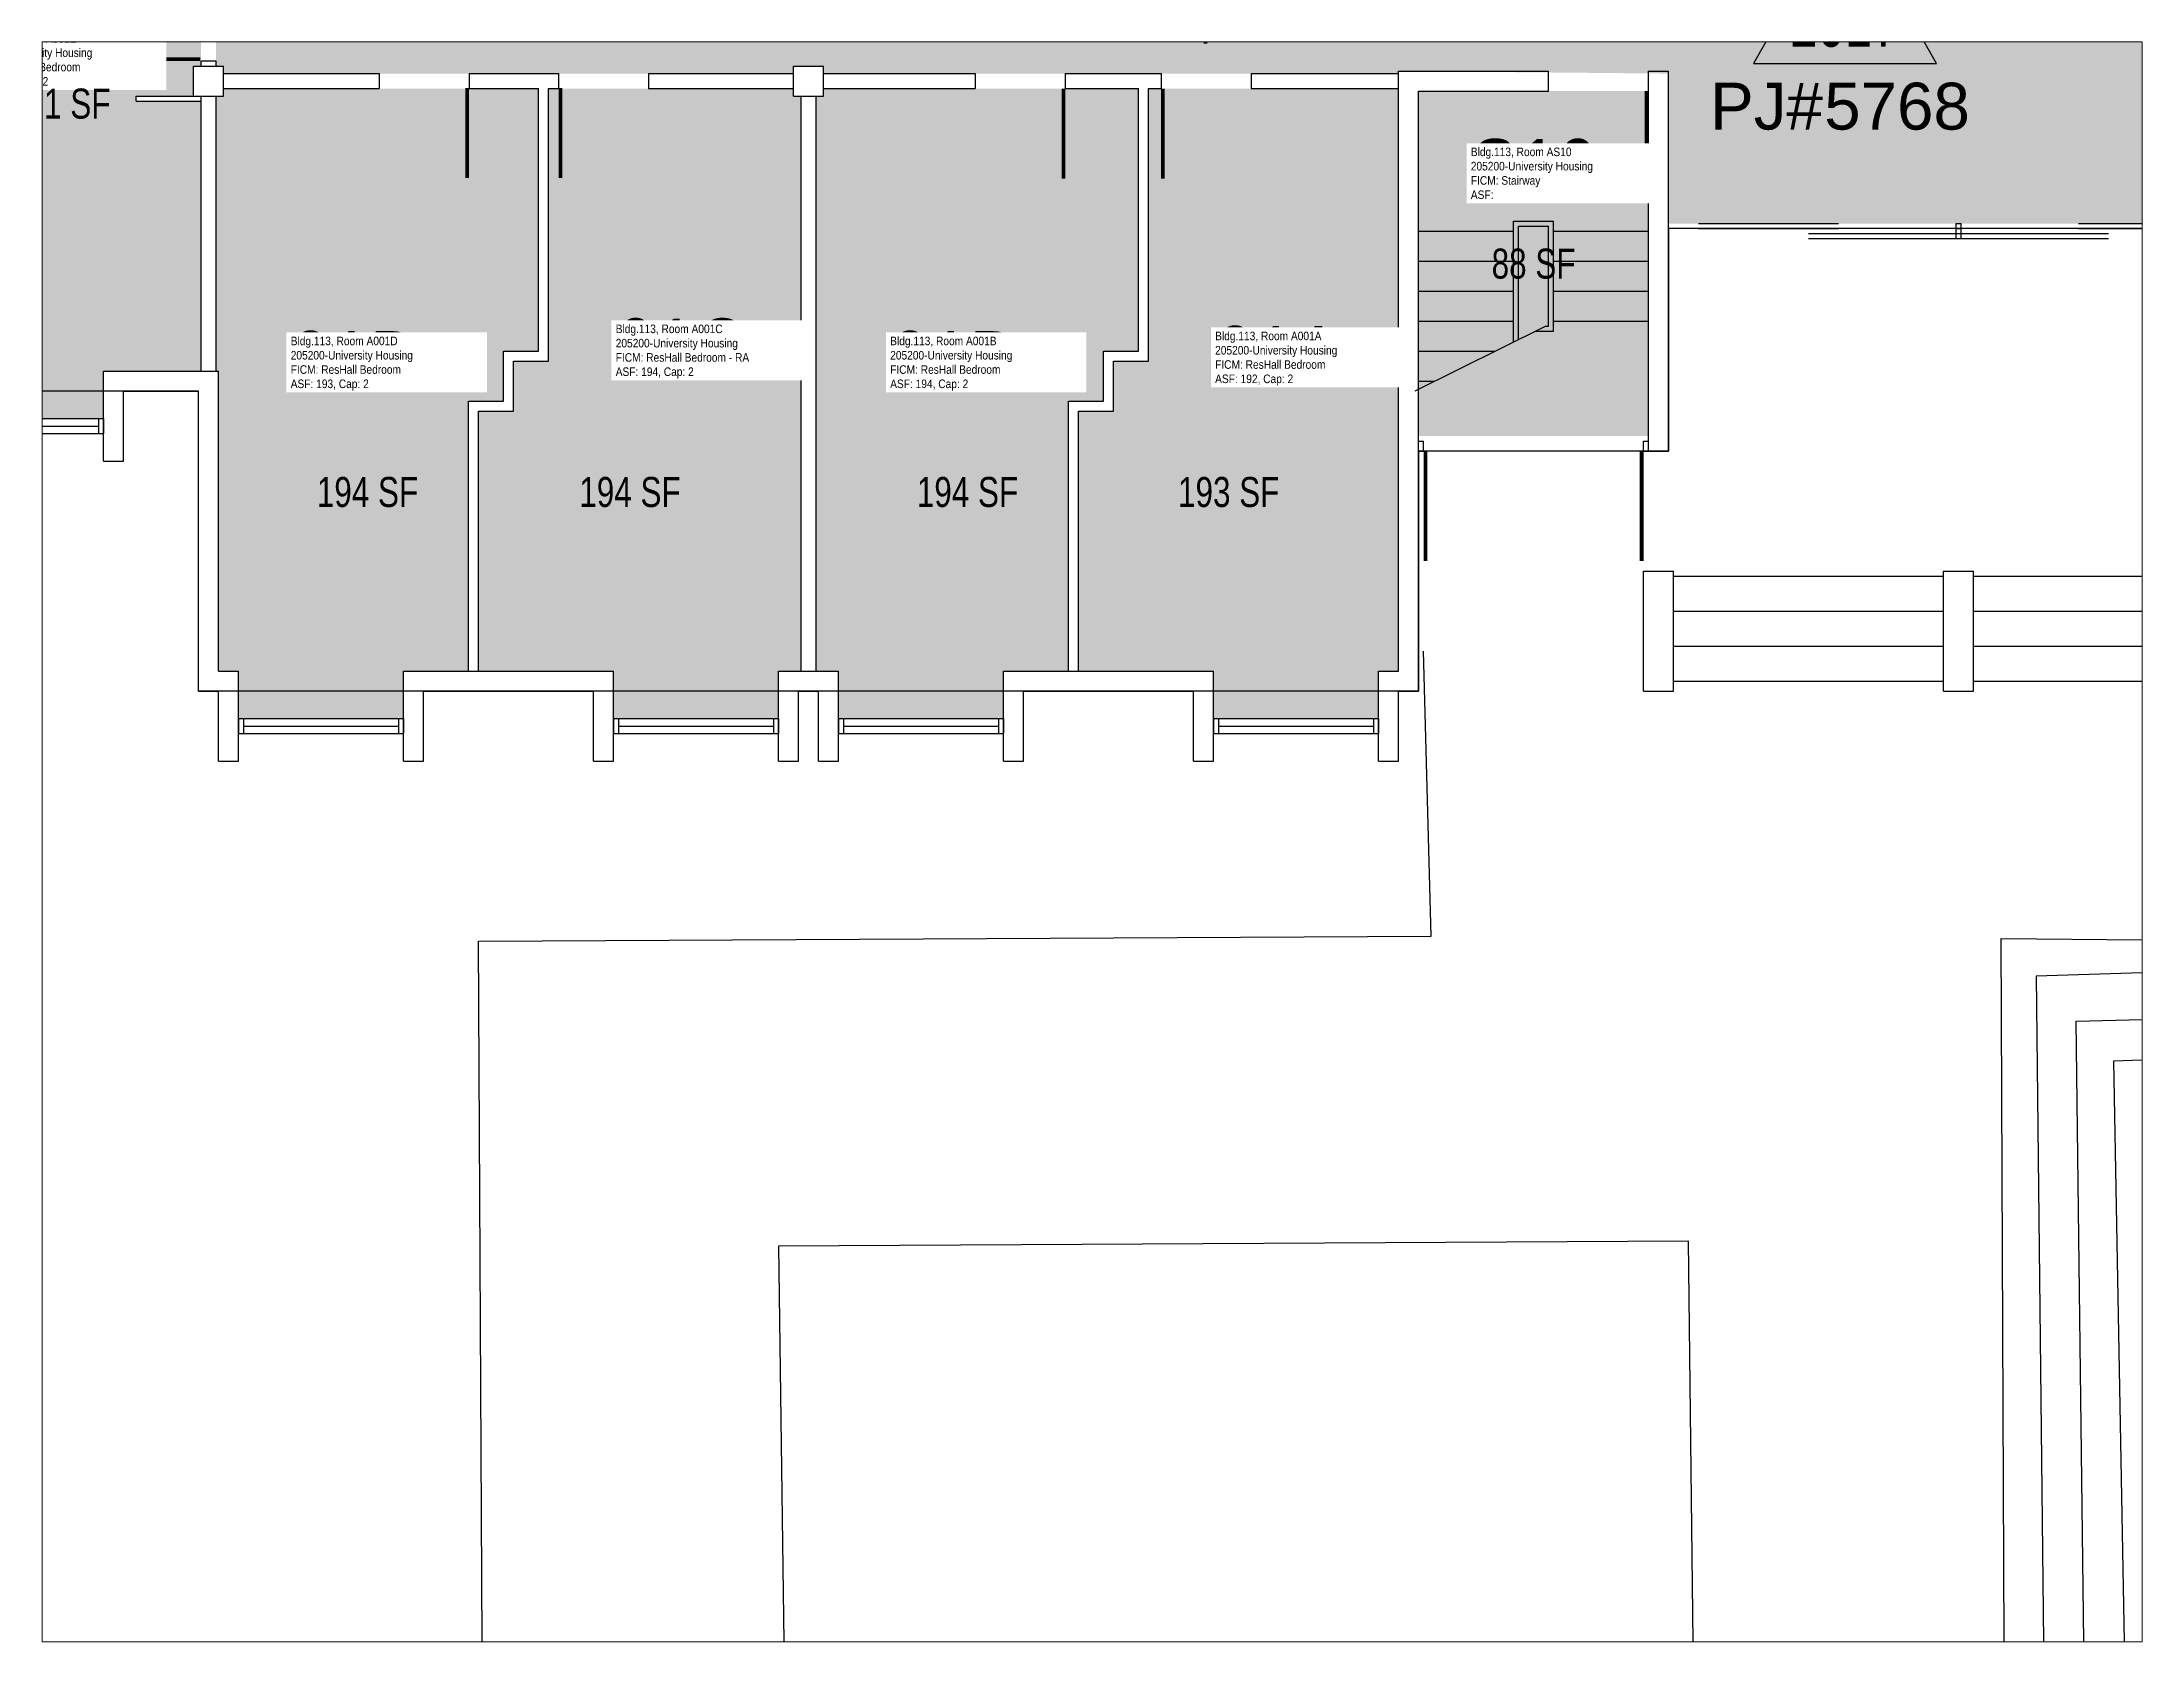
# Paper-space layout 'Layout1' of a CAD drawing. Header units: inches. Extents: x 1.05 to 9.45, y 0.8 to 7.2.
# The model-space entities are those that its viewports show. They can reach past a viewport. Long polylines and large blocks are cut down to what shows.
import ezdxf
from ezdxf.enums import TextEntityAlignment as Align

# ---------------------------------------------------------------- set-up
doc = ezdxf.new("R2010")
doc.units = ezdxf.units.IN
doc.header["$LTSCALE"] = 100
doc.header["$MEASUREMENT"] = 0
doc.layers.get('0').update_dxf_attribs({"linetype": 'CONTINUOUS'})
for name, color, linetype in [('A-DOOR', 2, 'CONTINUOUS'), ('A-FLOR', 3, 'CONTINUOUS'), ('A-FP', 16, 'CONTINUOUS'), ('A-GLAZ', 1, 'CONTINUOUS'), ('A-IDEN-RNUM', 7, 'CONTINUOUS'), ('A-IDEN-SNUM', 4, 'CONTINUOUS'), ('A-IDEN-VNUM', 4, 'CONTINUOUS'), ('A-SITE', 3, 'CONTINUOUS'), ('A-WALL', 5, 'CONTINUOUS'), ('AREA-TEXT', 3, 'CONTINUOUS'), ('Rooms-Category-Color', 7, 'CONTINUOUS'), ('Rooms-College-Color', 7, 'CONTINUOUS'), ('Rooms-Department-Color', 7, 'CONTINUOUS'), ('Rooms-Division-Color', 7, 'CONTINUOUS'), ('Rooms-Information', 7, 'CONTINUOUS')]:
    doc.layers.add(name, color=color, linetype=linetype)
doc.layers.add('A-REV', color=1, linetype='CONTINUOUS', true_color=0xff0000)
doc.styles.add('Arial', font='arial.ttf')
doc.styles.add('CP_AREA', font='arial.ttf', dxfattribs={"height": 15})
doc.styles.add('CP_ROOMSNUMBER', font='arial.ttf', dxfattribs={"height": 1})
doc.styles.add('CP_ROOMVNUMBER', font='arial.ttf', dxfattribs={"width": 0.85, "height": 0.075})

# ---------------------------------------------------------------- blocks, each defined once
blk = doc.blocks.new('ProjectRev')
at = {"transparency": 16777216}
for p, q in [((0, 0.122), (-0.1221, -0.0895)), ((0.1221, -0.0895), (0, 0.122)), ((-0.1221, -0.0895), (0.1221, -0.0895))]:
    blk.add_line(p, q, dxfattribs=at)
at = {"transparency": 16777216, "insert": (-0.1798, -0.1151), "char_height": 0.0625, "attachment_point": 1, "style": 'Arial'}
blk.add_mtext_dynamic_manual_height_columns('PJ#', width=0.24749, gutter_width=0.3125, heights=[0], dxfattribs=at)
at = {"transparency": 16777216, "style": 'Arial', "width": 0.75}
blk.add_attdef('YEAR', text='', height=0.0625, dxfattribs=at).set_placement((0, -0.0359), align=Align.MIDDLE_CENTER)
at = {"transparency": 16777216, "style": 'Arial'}
blk.add_attdef('PROJECT', text='', height=0.0625, dxfattribs=at).set_placement((-0.0276, -0.1151), align=Align.TOP_LEFT)

msp = doc.modelspace()

# ---------------------------------------------------------------- hatches: boundary and pattern name
at = {"layer": 'Rooms-Category-Color', "true_color": 0x728ef3}
for points in [[(512, 3293), (512, 3337), (464, 3337), (464, 3336), (356, 3336), (356, 3337), (126, 3337), (126, 3334), (114, 3334), (114, 3337), (79, 3337), (79, 3283), (123, 3283), (123, 3226), (126, 3226), (126, 3214), (123, 3214), (123, 3106), (126, 3106), (126, 3103), (354, 3103), (354, 3106), (366, 3106), (366, 3103), (512, 3103), (512, 3147), (464.52, 3147), (464.52, 3193), (427, 3193), (427, 3147), (321, 3147), (321, 3293)], [(512, 3293), (512, 3337), (694, 3337), (694, 3334), (706, 3334), (706, 3337), (934, 3337), (934, 3334), (936, 3334), (936, 3043), (704, 3043), (704, 3103), (596, 3104), (596, 3103), (512, 3103), (512, 3147), (703, 3147), (703, 3293), (621, 3293), (621, 3241), (579, 3241), (579, 3293)], [(78, 2965), (12, 2965), (12, 2984), (4, 2984), (4, 3217), (114, 3217), (114, 3214), (117, 3214), (117, 3144.03), (117, 3108.03), (117, 3106), (114, 3106), (114, 3094), (91, 3094), (91, 3092), (117, 3092), (117, 2984), (78, 2984)], [(123, 2984), (123, 3094), (126, 3094), (126, 3097), (188.21, 3097), (224.21, 3097), (252, 3097), (224.21, 3097), (252, 3097), (252, 2992), (238, 2992), (238, 2972), (224, 2972), (224, 2864), (198, 2864), (198, 2845), (132, 2845), (132, 2864), (124, 2864), (124, 2984)], [(228, 2968), (242, 2968), (242, 2988), (256, 2988), (256, 3097), (260.02, 3097), (296.02, 3097), (354, 3097), (354, 3094), (357, 3094), (357, 2864), (348, 2864), (348, 2845), (282, 2845), (282, 2864), (228, 2864)], [(438, 2864), (464, 2864), (464, 2972), (478, 2972), (478, 2992), (492, 2992), (492, 3097), (462.68, 3097), (426.68, 3097), (366, 3097), (366, 3094), (363, 3094), (363, 2864), (372, 2864), (372, 2845), (438, 2845), (438, 2864), (438, 2845)], [(522, 2845), (522, 2864), (468, 2864), (468, 2968), (482, 2968), (482, 2988), (496, 2988), (496, 3097), (501, 3097), (537, 3097), (596, 3097), (596, 2864), (588, 2864), (588, 2845)]]:
    msp.add_hatch(color=171, dxfattribs=at).paths.add_polyline_path(points)
at = {"layer": 'Rooms-Category-Color', "true_color": 0xadadad}
msp.add_hatch(color=253, dxfattribs=at).paths.add_polyline_path([(656, 3096), (696, 3096), (696, 2958), (604, 2958), (604, 3096)])
at = {"layer": 'Rooms-College-Color', "true_color": 0xadadad}
for points in [[(512, 3293), (512, 3337), (464, 3337), (464, 3336), (356, 3336), (356, 3337), (126, 3337), (126, 3334), (114, 3334), (114, 3337), (79, 3337), (79, 3283), (123, 3283), (123, 3226), (126, 3226), (126, 3214), (123, 3214), (123, 3106), (126, 3106), (126, 3103), (354, 3103), (354, 3106), (366, 3106), (366, 3103), (512, 3103), (512, 3147), (464.52, 3147), (464.52, 3193), (427, 3193), (427, 3147), (321, 3147), (321, 3293)], [(512, 3293), (512, 3337), (694, 3337), (694, 3334), (706, 3334), (706, 3337), (934, 3337), (934, 3334), (936, 3334), (936, 3043), (704, 3043), (704, 3103), (596, 3104), (596, 3103), (512, 3103), (512, 3147), (703, 3147), (703, 3293), (621, 3293), (621, 3241), (579, 3241), (579, 3293)], [(78, 2965), (12, 2965), (12, 2984), (4, 2984), (4, 3217), (114, 3217), (114, 3214), (117, 3214), (117, 3144.03), (117, 3108.03), (117, 3106), (114, 3106), (114, 3094), (91, 3094), (91, 3092), (117, 3092), (117, 2984), (78, 2984)], [(123, 2984), (123, 3094), (126, 3094), (126, 3097), (188.21, 3097), (224.21, 3097), (252, 3097), (224.21, 3097), (252, 3097), (252, 2992), (238, 2992), (238, 2972), (224, 2972), (224, 2864), (198, 2864), (198, 2845), (132, 2845), (132, 2864), (124, 2864), (124, 2984)], [(228, 2968), (242, 2968), (242, 2988), (256, 2988), (256, 3097), (260.02, 3097), (296.02, 3097), (354, 3097), (354, 3094), (357, 3094), (357, 2864), (348, 2864), (348, 2845), (282, 2845), (282, 2864), (228, 2864)], [(438, 2864), (464, 2864), (464, 2972), (478, 2972), (478, 2992), (492, 2992), (492, 3097), (462.68, 3097), (426.68, 3097), (366, 3097), (366, 3094), (363, 3094), (363, 2864), (372, 2864), (372, 2845), (438, 2845), (438, 2864), (438, 2845)], [(522, 2845), (522, 2864), (468, 2864), (468, 2968), (482, 2968), (482, 2988), (496, 2988), (496, 3097), (501, 3097), (537, 3097), (596, 3097), (596, 2864), (588, 2864), (588, 2845)], [(656, 3096), (696, 3096), (696, 2958), (604, 2958), (604, 3096)]]:
    msp.add_hatch(color=253, dxfattribs=at).paths.add_polyline_path(points)
at = {"layer": 'Rooms-Department-Color', "true_color": 0x604aed}
for points in [[(512, 3293), (512, 3337), (464, 3337), (464, 3336), (356, 3336), (356, 3337), (126, 3337), (126, 3334), (114, 3334), (114, 3337), (79, 3337), (79, 3283), (123, 3283), (123, 3226), (126, 3226), (126, 3214), (123, 3214), (123, 3106), (126, 3106), (126, 3103), (354, 3103), (354, 3106), (366, 3106), (366, 3103), (512, 3103), (512, 3147), (464.52, 3147), (464.52, 3193), (427, 3193), (427, 3147), (321, 3147), (321, 3293)], [(512, 3293), (512, 3337), (694, 3337), (694, 3334), (706, 3334), (706, 3337), (934, 3337), (934, 3334), (936, 3334), (936, 3043), (704, 3043), (704, 3103), (596, 3104), (596, 3103), (512, 3103), (512, 3147), (703, 3147), (703, 3293), (621, 3293), (621, 3241), (579, 3241), (579, 3293)], [(78, 2965), (12, 2965), (12, 2984), (4, 2984), (4, 3217), (114, 3217), (114, 3214), (117, 3214), (117, 3144.03), (117, 3108.03), (117, 3106), (114, 3106), (114, 3094), (91, 3094), (91, 3092), (117, 3092), (117, 2984), (78, 2984)], [(123, 2984), (123, 3094), (126, 3094), (126, 3097), (188.21, 3097), (224.21, 3097), (252, 3097), (224.21, 3097), (252, 3097), (252, 2992), (238, 2992), (238, 2972), (224, 2972), (224, 2864), (198, 2864), (198, 2845), (132, 2845), (132, 2864), (124, 2864), (124, 2984)], [(228, 2968), (242, 2968), (242, 2988), (256, 2988), (256, 3097), (260.02, 3097), (296.02, 3097), (354, 3097), (354, 3094), (357, 3094), (357, 2864), (348, 2864), (348, 2845), (282, 2845), (282, 2864), (228, 2864)], [(438, 2864), (464, 2864), (464, 2972), (478, 2972), (478, 2992), (492, 2992), (492, 3097), (462.68, 3097), (426.68, 3097), (366, 3097), (366, 3094), (363, 3094), (363, 2864), (372, 2864), (372, 2845), (438, 2845), (438, 2864), (438, 2845)], [(522, 2845), (522, 2864), (468, 2864), (468, 2968), (482, 2968), (482, 2988), (496, 2988), (496, 3097), (501, 3097), (537, 3097), (596, 3097), (596, 2864), (588, 2864), (588, 2845)]]:
    msp.add_hatch(color=173, dxfattribs=at).paths.add_polyline_path(points)
at = {"layer": 'Rooms-Department-Color', "true_color": 0xacacac}
msp.add_hatch(color=253, dxfattribs=at).paths.add_polyline_path([(656, 3096), (696, 3096), (696, 2958), (604, 2958), (604, 3096)])
at = {"layer": 'Rooms-Division-Color', "true_color": 0x604aed}
for points in [[(512, 3293), (512, 3337), (464, 3337), (464, 3336), (356, 3336), (356, 3337), (126, 3337), (126, 3334), (114, 3334), (114, 3337), (79, 3337), (79, 3283), (123, 3283), (123, 3226), (126, 3226), (126, 3214), (123, 3214), (123, 3106), (126, 3106), (126, 3103), (354, 3103), (354, 3106), (366, 3106), (366, 3103), (512, 3103), (512, 3147), (464.52, 3147), (464.52, 3193), (427, 3193), (427, 3147), (321, 3147), (321, 3293)], [(512, 3293), (512, 3337), (694, 3337), (694, 3334), (706, 3334), (706, 3337), (934, 3337), (934, 3334), (936, 3334), (936, 3043), (704, 3043), (704, 3103), (596, 3104), (596, 3103), (512, 3103), (512, 3147), (703, 3147), (703, 3293), (621, 3293), (621, 3241), (579, 3241), (579, 3293)], [(78, 2965), (12, 2965), (12, 2984), (4, 2984), (4, 3217), (114, 3217), (114, 3214), (117, 3214), (117, 3144.03), (117, 3108.03), (117, 3106), (114, 3106), (114, 3094), (91, 3094), (91, 3092), (117, 3092), (117, 2984), (78, 2984)], [(123, 2984), (123, 3094), (126, 3094), (126, 3097), (188.21, 3097), (224.21, 3097), (252, 3097), (224.21, 3097), (252, 3097), (252, 2992), (238, 2992), (238, 2972), (224, 2972), (224, 2864), (198, 2864), (198, 2845), (132, 2845), (132, 2864), (124, 2864), (124, 2984)], [(228, 2968), (242, 2968), (242, 2988), (256, 2988), (256, 3097), (260.02, 3097), (296.02, 3097), (354, 3097), (354, 3094), (357, 3094), (357, 2864), (348, 2864), (348, 2845), (282, 2845), (282, 2864), (228, 2864)], [(438, 2864), (464, 2864), (464, 2972), (478, 2972), (478, 2992), (492, 2992), (492, 3097), (462.68, 3097), (426.68, 3097), (366, 3097), (366, 3094), (363, 3094), (363, 2864), (372, 2864), (372, 2845), (438, 2845), (438, 2864), (438, 2845)], [(522, 2845), (522, 2864), (468, 2864), (468, 2968), (482, 2968), (482, 2988), (496, 2988), (496, 3097), (501, 3097), (537, 3097), (596, 3097), (596, 2864), (588, 2864), (588, 2845)]]:
    msp.add_hatch(color=173, dxfattribs=at).paths.add_polyline_path(points)
at = {"layer": 'Rooms-Division-Color', "true_color": 0xadadad}
msp.add_hatch(color=253, dxfattribs=at).paths.add_polyline_path([(656, 3096), (696, 3096), (696, 2958), (604, 2958), (604, 3096)])

# ---------------------------------------------------------------- linework, layer by layer
at = {"layer": 'A-DOOR'}
for points in [[(116.73, 3108.78, 1.5, 1.5, 0), (80.73, 3108.78, 0, 0, 0), (80.73, 3109.53, 0, 0, -0.414214), (118.23, 3144.03, 0, 0, -0.414214)], [(518.75, 3147, 1.5, 1.5, 0), (518.75, 3115, 0, 0, 0), (518, 3115, 0, 0, 0.414214), (550, 3147, 0, 0, 0.414214)], [(223.46, 3097.21, 1.5, 1.5, 0), (223.46, 3061.21, 0, 0, 0), (222.71, 3061.21, 0, 0, -0.414214), (188.21, 3098.71, 0, 0, -0.414214)], [(260.77, 3097.21, 1.5, 1.5, 0), (260.77, 3061.21, 0, 0, 0), (261.52, 3061.21, 0, 0, 0.414214), (296.02, 3098.71, 0, 0, 0.414214)], [(461.93, 3097.02, 1.5, 1.5, 0), (461.93, 3061.02, 0, 0, 0), (461.18, 3061.02, 0, 0, -0.414214), (426.68, 3098.52, 0, 0, -0.414214)], [(501.75, 3096.98, 1.5, 1.5, 0), (501.75, 3060.98, 0, 0, 0), (502.5, 3060.98, 0, 0, 0.414214), (537, 3098.48, 0, 0, 0.414214)], [(695.13, 3096.06, 1.5, 1.5, 0), (695.13, 3056.06, 0, 0, 0), (695.88, 3056.06, 0, 0, -0.414214), (655.88, 3096.06, 0, 0, -0.414214)], [(606.75, 2952, 1.5, 1.5, 0), (606.75, 2908, 0, 0, 0), (606, 2908, 0, 0, 0.414214), (650, 2952, 0, 0, 0.414214)], [(693.25, 2952, 1.5, 1.5, 0), (693.25, 2908, 0, 0, 0), (694, 2908, 0, 0, -0.414214), (650, 2952, 0, 0, -0.414214)]]:
    msp.add_lwpolyline(points, format="xyseb", dxfattribs=at)
at = {"layer": 'A-FLOR'}
for p, q in [((604, 3040), (642, 3040)), ((658, 3040), (696, 3040)), ((604, 3028), (642, 3028)), ((658, 3028), (696, 3028)), ((604, 3016), (642, 3016)), ((658, 3016), (696, 3016)), ((602.66, 2976.09), (654.77, 3002)), ((604, 3004), (642, 3004)), ((658, 3004), (696, 3004)), ((604, 2992), (634.65, 2992)), ((604, 2980), (610.52, 2980))]:
    msp.add_line(p, q, dxfattribs=at)
at = {"layer": 'A-FP'}
for p, q in [((694, 2904), (706, 2904)), ((694, 2856), (694, 2904)), ((706, 2856), (706, 2904)), ((814, 2856), (814, 2904)), ((814, 2904), (826, 2904)), ((826, 2856), (826, 2904)), ((694, 2856), (706, 2856)), ((814, 2856), (826, 2856))]:
    msp.add_line(p, q, dxfattribs=at)
msp.add_lwpolyline([(456, 3488), (456, 3584), (944, 3584), (944, 3464), (1064, 3464), (1064, 3224), (1184, 3224), (1184, 2976), (936, 2976), (936, 3041), (704, 3041), (704, 2952), (604, 2952), (604, 2856), (116, 2856), (116, 2976), (-4, 2976), (-4, 3216), (-168, 3216), (-168, 3464), (116, 3464), (116, 3584), (364, 3584), (364, 3488)], close=True, dxfattribs=at)
at = {"layer": 'A-GLAZ'}
for p, q in [((716, 3043), (772, 3043)), ((716, 3041), (772, 3041)), ((819, 3043), (821, 3043)), ((819, 3041), (821, 3041)), ((868, 3043), (924, 3043)), ((868, 3041), (924, 3041)), ((760, 3039), (880, 3039)), ((760, 3037), (880, 3037)), ((14, 2965), (76, 2965)), ((14, 2962), (76, 2962)), ((14, 2959), (76, 2959)), ((134, 2845), (196, 2845)), ((134, 2842), (196, 2842)), ((284, 2845), (346, 2845)), ((284, 2842), (346, 2842)), ((374, 2845), (436, 2845)), ((374, 2842), (436, 2842)), ((524, 2845), (586, 2845)), ((524, 2842), (586, 2842)), ((134, 2839), (196, 2839)), ((284, 2839), (346, 2839)), ((374, 2839), (436, 2839)), ((524, 2839), (586, 2839))]:
    msp.add_line(p, q, dxfattribs=at)
at = {"layer": 'A-SITE'}
for p, q in [((706, 2902), (814, 2902)), ((826, 2902), (934, 2902)), ((706, 2888), (814, 2888)), ((826, 2888), (934, 2888)), ((706, 2874), (814, 2874)), ((826, 2874), (934, 2874)), ((609, 2758), (606, 2872)), ((706, 2860), (814, 2860)), ((826, 2860), (934, 2860)), ((228, 2756), (609, 2758)), ((233, 1807), (228, 2756)), ((839, 2285), (837, 2757)), ((837, 2757), (957, 2756)), ((954, 2745), (851, 2742)), ((851, 2742), (856, 2302)), ((867, 2724), (957, 2726)), ((872, 2317), (867, 2724)), ((956, 2710), (882, 2708)), ((882, 2708), (889, 2329)), ((712, 2636), (348, 2634)), ((348, 2634), (351, 2405)), ((716, 2286), (712, 2636))]:
    msp.add_line(p, q, dxfattribs=at)
at = {"layer": 'A-WALL'}
for p, q in [((123, 3108.03), (117, 3108.03)), ((117, 3106), (117, 3108.03)), ((123, 3106), (123, 3108.03)), ((114, 3094), (114, 3106)), ((114, 3106), (126, 3106)), ((126, 3094), (126, 3106)), ((126, 3103), (188.21, 3103)), ((188.21, 3103), (188.21, 3097)), ((224.21, 3103), (224.21, 3097)), ((224.21, 3103), (260.02, 3103)), ((260.02, 3103), (260.02, 3097)), ((296.02, 3103), (296.02, 3097)), ((296.02, 3103), (354, 3103)), ((354, 3094), (354, 3106)), ((354, 3106), (366, 3106)), ((366, 3094), (366, 3106)), ((366, 3103), (426.68, 3103)), ((426.68, 3103), (426.68, 3097)), ((462.68, 3103), (462.68, 3097)), ((462.68, 3103), (501, 3103)), ((501, 3103), (501, 3097)), ((537, 3103), (537, 3097)), ((537, 3103), (596, 3103)), ((596, 2864), (596, 3104)), ((596, 3104), (656, 3104)), ((655.88, 3104), (655.88, 3096)), ((656, 3096), (656, 3104)), ((695.88, 3104), (695.88, 3086.06)), ((695.88, 3104), (704, 3104)), ((696, 2952), (696, 3104)), ((704, 2952), (704, 3104)), ((91, 3092), (91, 3094)), ((91, 3094), (117, 3094)), ((91, 3092), (117, 3092)), ((114, 3094), (126, 3094)), ((117, 2984), (117, 3094)), ((123, 2984), (123, 3094)), ((126, 3097), (188.21, 3097)), ((224.21, 3097), (252, 3097)), ((252, 2992), (252, 3097)), ((256, 3097), (260.02, 3097)), ((256, 2988), (256, 3097)), ((296.02, 3097), (354, 3097)), ((354, 3094), (366, 3094)), ((357, 2864), (357, 3094)), ((363, 2864), (363, 3094)), ((366, 3097), (426.68, 3097)), ((462.68, 3097), (492, 3097)), ((492, 2992), (492, 3097)), ((496, 3097), (501, 3097)), ((496, 2988), (496, 3097)), ((537, 3097), (596, 3097)), ((604, 2856), (604, 3096)), ((604, 3096), (656, 3096)), ((642, 3044), (658, 3044)), ((642, 2995.65), (642, 3044)), ((644, 2996.65), (644, 3042)), ((644, 3042), (656, 3042)), ((656, 3002), (656, 3042)), ((658, 3000), (658, 3044)), ((704, 3037), (704, 3043)), ((819, 3037), (819, 3043)), ((821, 3037), (821, 3043)), ((650.74, 3000), (658, 3000)), ((654.77, 3002), (656, 3002)), ((238, 2972), (238, 2992)), ((238, 2992), (252, 2992)), ((478, 2992), (492, 2992)), ((478, 2972), (478, 2992)), ((78, 2984), (124, 2984)), ((78, 2948), (78, 2984)), ((124, 2864), (124, 2984)), ((124, 2864), (124, 2984)), ((242, 2968), (242, 2988)), ((242, 2988), (256, 2988)), ((482, 2988), (496, 2988)), ((482, 2968), (482, 2988)), ((86, 2976), (116, 2976)), ((86, 2948), (86, 2976)), ((116, 2856), (116, 2976)), ((116, 2864), (116, 2976)), ((224, 2972), (238, 2972)), ((224, 2864), (224, 2972)), ((228, 2968), (242, 2968)), ((228, 2864), (228, 2968)), ((464, 2864), (464, 2972)), ((464, 2972), (478, 2972)), ((468, 2864), (468, 2968)), ((468, 2968), (482, 2968)), ((76, 2965), (76, 2959)), ((76, 2965), (78, 2965)), ((76, 2959), (78, 2959)), ((78, 2965), (78, 2959)), ((604, 2956), (606, 2956)), ((604, 2952), (606, 2952)), ((606, 2952), (606, 2956)), ((694, 2952), (694, 2956)), ((694, 2956), (696, 2956)), ((694, 2952), (696, 2952)), ((696, 2952), (704, 2952)), ((78, 2948), (86, 2948)), ((694, 2904), (706, 2904)), ((694, 2856), (694, 2904)), ((706, 2856), (706, 2904)), ((814, 2856), (814, 2904)), ((814, 2904), (826, 2904)), ((826, 2856), (826, 2904)), ((116, 2856), (124, 2856)), ((124, 2864), (132, 2864)), ((124, 2828), (124, 2856)), ((132, 2828), (132, 2864)), ((198, 2828), (198, 2864)), ((198, 2864), (282, 2864)), ((206, 2856), (274, 2856)), ((206, 2828), (206, 2856)), ((274, 2828), (274, 2856)), ((282, 2828), (282, 2864)), ((348, 2828), (348, 2864)), ((348, 2864), (372, 2864)), ((356, 2828), (356, 2856)), ((356, 2856), (364, 2856)), ((356, 2828), (356, 2856)), ((364, 2828), (364, 2856)), ((364, 2828), (364, 2856)), ((372, 2828), (372, 2864)), ((438, 2864), (522, 2864)), ((438, 2828), (438, 2864)), ((438, 2828), (438, 2864)), ((446, 2856), (514, 2856)), ((446, 2828), (446, 2856)), ((514, 2828), (514, 2856)), ((522, 2828), (522, 2864)), ((588, 2864), (596, 2864)), ((588, 2828), (588, 2864)), ((596, 2828), (596, 2856)), ((596, 2856), (604, 2856)), ((694, 2856), (706, 2856)), ((814, 2856), (826, 2856)), ((132, 2845), (132, 2839)), ((132, 2845), (134, 2845)), ((134, 2845), (134, 2839)), ((196, 2845), (196, 2839)), ((196, 2845), (198, 2845)), ((198, 2845), (198, 2839)), ((282, 2845), (282, 2839)), ((282, 2845), (284, 2845)), ((284, 2845), (284, 2839)), ((346, 2845), (346, 2839)), ((346, 2845), (348, 2845)), ((348, 2845), (348, 2839)), ((372, 2845), (372, 2839)), ((372, 2845), (374, 2845)), ((374, 2845), (374, 2839)), ((436, 2845), (436, 2839)), ((436, 2845), (438, 2845)), ((438, 2845), (438, 2839)), ((522, 2845), (522, 2839)), ((522, 2845), (524, 2845)), ((524, 2845), (524, 2839)), ((586, 2845), (586, 2839)), ((586, 2845), (588, 2845)), ((588, 2845), (588, 2839)), ((132, 2839), (134, 2839)), ((196, 2839), (198, 2839)), ((282, 2839), (284, 2839)), ((346, 2839), (348, 2839)), ((372, 2839), (374, 2839)), ((436, 2839), (438, 2839)), ((522, 2839), (524, 2839)), ((586, 2839), (588, 2839)), ((124, 2828), (132, 2828)), ((198, 2828), (206, 2828)), ((274, 2828), (282, 2828)), ((348, 2828), (356, 2828)), ((364, 2828), (372, 2828)), ((438, 2828), (446, 2828)), ((514, 2828), (522, 2828)), ((588, 2828), (596, 2828))]:
    msp.add_line(p, q, dxfattribs=at)

# ---------------------------------------------------------------- block references
at = {"layer": 'A-REV', "xscale": 300, "yscale": 300, "zscale": 300}
msp.add_blockref('ProjectRev', (774.54, 3133.88), dxfattribs=at).add_auto_attribs({'YEAR': '2017', 'PROJECT': '5768'})

# ---------------------------------------------------------------- texts
at = {"layer": 'A-IDEN-RNUM', "style": 'CP_ROOMSNUMBER', "width": 0.85}
for s, p in [('0001-E0', (50, 3109)), ('0S10-00', (650.26, 3064.78)), ('0001-C0', (309, 2993)), ('0001-A0', (548, 2990)), ('0001-D0', (179, 2988)), ('0001-B0', (418, 2988))]:
    msp.add_text(s, height=1, dxfattribs=at).set_placement(p, align=Align.MIDDLE)
at = {"layer": 'A-IDEN-SNUM', "style": 'CP_ROOMSNUMBER', "width": 0.85}
for s, p in [('1130A001E0', (50, 3109)), ('1130AS1000', (650.26, 3064.78)), ('1130A001C0', (309, 2993)), ('1130A001A0', (548, 2990)), ('1130A001D0', (179, 2988)), ('1130A001B0', (418, 2988))]:
    msp.add_text(s, height=1, dxfattribs=at).set_placement(p, align=Align.MIDDLE)
at = {"layer": 'A-IDEN-VNUM', "style": 'CP_ROOMVNUMBER', "width": 0.85}
for s, p in [('01U', (589.24, 3130.71)), ('01E', (50, 3109)), ('S10', (650.26, 3064.78)), ('01D', (179, 2988)), ('01C', (309, 2993)), ('01B', (418, 2988)), ('01A', (548, 2990))]:
    msp.add_text(s, height=24, dxfattribs=at).set_placement(p, align=Align.MIDDLE)
at = {"layer": 'AREA-TEXT', "style": 'CP_AREA', "width": 0.75}
for s, p in [('16 SF', (645.65, 3125.95)), ('191 SF', (60.5, 3091)), ('88 SF', (650, 3027)), ('194 SF', (183.57, 2935.65)), ('194 SF', (288.57, 2935.65)), ('194 SF', (423.57, 2935.65)), ('193 SF', (528.07, 2935.65))]:
    msp.add_text(s, height=12, dxfattribs=at).set_placement(p, align=Align.MIDDLE_CENTER)

# ---------------------------------------------------------------- next in the draw order: texts
at = {"layer": 'Rooms-Information', "char_height": 3.4286, "width": 76.8, "attachment_point": 7, "style": 'CP_ROOMVNUMBER', "bg_fill": 3, "box_fill_scale": 1.5, "bg_fill_color": 256, "bg_fill_true_color": 13158600, "bg_fill_transparency": 0}
for s, insert in [('Bldg.113, Room A001U^M^J140904-UH-Custodial Operations^M^JFICM: Storage Closet^M^JASF: ', (563.1, 3118.86)), ('Bldg.113, Room A001E^M^J205200-University Housing^M^JFICM: ResHall Bedroom^M^JASF: 190, Cap: 2', (24.65, 3097.16)), ('Bldg.113, Room AS10^M^J205200-University Housing^M^JFICM: Stairway^M^JASF: ', (624.9, 3052.78)), ('Bldg.113, Room A001D^M^J205200-University Housing^M^JFICM: ResHall Bedroom^M^JASF: 193, Cap: 2', (152.86, 2976.16)), ('Bldg.113, Room A001C^M^J205200-University Housing^M^JFICM: ResHall Bedroom - RA^M^JASF: 194, Cap: 2', (282.86, 2981)), ('Bldg.113, Room A001B^M^J205200-University Housing^M^JFICM: ResHall Bedroom^M^JASF: 194, Cap: 2', (392.65, 2976.16)), ('Bldg.113, Room A001A^M^J205200-University Housing^M^JFICM: ResHall Bedroom^M^JASF: 192, Cap: 2', (522.63, 2978.16))]:
    msp.add_mtext(s, dxfattribs=dict(at, insert=insert))

psp = doc.layouts.get("Layout1")

# ---------------------------------------------------------------- viewports
at = {"layer": '0', "view_target_point": (858.5, 0)}
psp.add_viewport(center=(5.25, 4), size=(8.4, 6.4), view_center_point=(-385.1244, 2795.6338), view_height=639.999962, dxfattribs=at)

doc.saveas('drawing.dxf')
